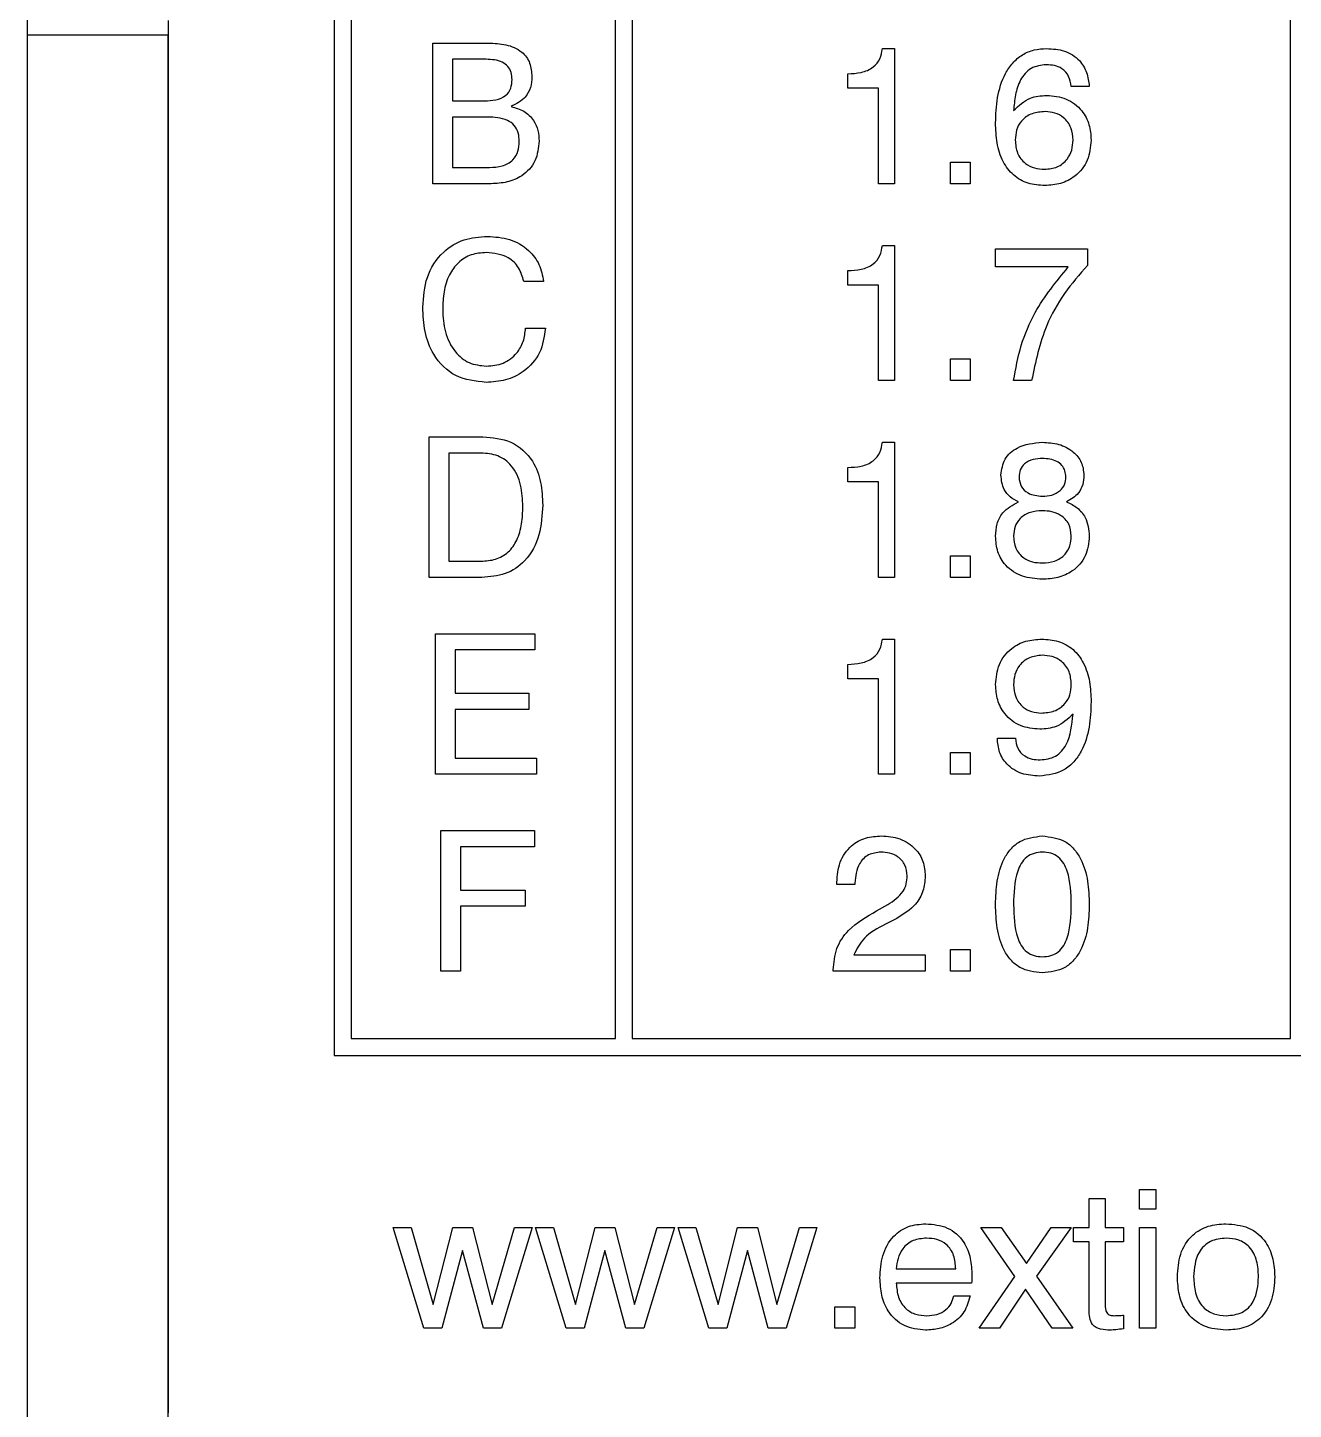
# Model space of a CAD drawing. Header units: millimetres. Extents: x -684 to 5961, y -1281 to 2539.
# Drawn here: x 2779.34 to 2801.85, y -520.06 to -495.49 of the extents above; entities that cross this region are included whole.
import ezdxf

# ---------------------------------------------------------------- set-up
doc = ezdxf.new("R2010")
doc.units = ezdxf.units.MM
doc.header["$LTSCALE"] = 5
doc.header["$MEASUREMENT"] = 0
doc.layers.get('0').update_dxf_attribs({"linetype": 'CONTINUOUS'})

msp = doc.modelspace()

# ---------------------------------------------------------------- linework, layer by layer
for p, q in [((2784.792, -451.465), (2784.792, -513.765)), ((2785.092, -456.265), (2785.092, -513.465)), ((2789.792, -513.465), (2789.792, -456.265)), ((2790.092, -456.265), (2790.092, -513.465)), ((2801.792, -513.465), (2801.792, -456.265)), ((2779.342, -495.615), (2779.342, -470.115)), ((2781.842, -495.365), (2781.842, -520.115)), ((2779.342, -495.615), (2781.842, -495.615)), ((2779.342, -528.115), (2779.342, -495.615)), ((2781.842, -528.115), (2781.842, -495.615)), ((2786.545, -495.765), (2787.536, -495.765)), ((2786.545, -498.265), (2786.545, -495.765)), ((2794.54, -495.861), (2794.756, -495.861)), ((2794.756, -495.861), (2794.756, -498.265)), ((2787.493, -496.053), (2786.897, -496.053)), ((2786.897, -496.053), (2786.897, -496.79)), ((2793.923, -496.566), (2793.923, -496.31)), ((2794.468, -496.566), (2793.923, -496.566)), ((2794.468, -498.265), (2794.468, -496.566)), ((2798.218, -496.534), (2797.897, -496.534)), ((2786.897, -496.79), (2787.467, -496.79)), ((2786.897, -497.079), (2786.897, -497.976)), ((2787.519, -497.079), (2786.897, -497.079)), ((2795.75, -497.88), (2796.102, -497.88)), ((2795.75, -498.265), (2795.75, -497.88)), ((2796.102, -497.88), (2796.102, -498.265)), ((2786.897, -497.976), (2787.556, -497.976)), ((2787.585, -498.265), (2786.545, -498.265)), ((2794.756, -498.265), (2794.468, -498.265)), ((2796.102, -498.265), (2795.75, -498.265)), ((2794.54, -499.361), (2794.756, -499.361)), ((2794.756, -499.361), (2794.756, -501.765)), ((2796.551, -499.425), (2798.186, -499.425)), ((2796.551, -499.745), (2796.551, -499.425)), ((2798.186, -499.425), (2798.186, -499.716)), ((2793.923, -500.066), (2793.923, -499.81)), ((2797.844, -499.745), (2796.551, -499.745)), ((2788.516, -500.002), (2788.163, -500.002)), ((2794.468, -500.066), (2793.923, -500.066)), ((2794.468, -501.765), (2794.468, -500.066)), ((2788.195, -500.835), (2788.548, -500.835)), ((2795.75, -501.38), (2796.102, -501.38)), ((2795.75, -501.765), (2795.75, -501.38)), ((2796.102, -501.38), (2796.102, -501.765)), ((2794.756, -501.765), (2794.468, -501.765)), ((2796.102, -501.765), (2795.75, -501.765)), ((2797.192, -501.765), (2796.871, -501.765)), ((2786.48, -502.765), (2787.433, -502.765)), ((2786.48, -505.265), (2786.48, -502.765)), ((2794.54, -502.861), (2794.756, -502.861)), ((2794.756, -502.861), (2794.756, -505.265)), ((2787.404, -503.053), (2786.833, -503.053)), ((2786.833, -503.053), (2786.833, -504.976)), ((2793.923, -503.566), (2793.923, -503.31)), ((2794.468, -503.566), (2793.923, -503.566)), ((2794.468, -505.265), (2794.468, -503.566)), ((2786.833, -504.976), (2787.404, -504.976)), ((2795.75, -504.88), (2796.102, -504.88)), ((2795.75, -505.265), (2795.75, -504.88)), ((2796.102, -504.88), (2796.102, -505.265)), ((2787.419, -505.265), (2786.48, -505.265)), ((2794.756, -505.265), (2794.468, -505.265)), ((2796.102, -505.265), (2795.75, -505.265)), ((2786.593, -506.265), (2788.359, -506.265)), ((2786.593, -508.765), (2786.593, -506.265)), ((2788.359, -506.265), (2788.359, -506.553)), ((2794.54, -506.361), (2794.756, -506.361)), ((2794.756, -506.361), (2794.756, -508.765)), ((2786.945, -506.553), (2786.945, -507.322)), ((2788.359, -506.553), (2786.945, -506.553)), ((2793.923, -507.066), (2793.923, -506.81)), ((2794.468, -507.066), (2793.923, -507.066)), ((2794.468, -508.765), (2794.468, -507.066)), ((2786.945, -507.322), (2788.251, -507.322)), ((2788.251, -507.322), (2788.251, -507.611)), ((2786.945, -507.611), (2786.945, -508.476)), ((2788.251, -507.611), (2786.945, -507.611)), ((2796.583, -508.124), (2796.904, -508.124)), ((2786.945, -508.476), (2788.388, -508.476)), ((2788.388, -508.476), (2788.388, -508.765)), ((2795.75, -508.38), (2796.102, -508.38)), ((2795.75, -508.765), (2795.75, -508.38)), ((2796.102, -508.38), (2796.102, -508.765)), ((2788.388, -508.765), (2786.593, -508.765)), ((2794.756, -508.765), (2794.468, -508.765)), ((2796.102, -508.765), (2795.75, -508.765)), ((2786.689, -509.765), (2788.355, -509.765)), ((2786.689, -512.265), (2786.689, -509.765)), ((2788.355, -509.765), (2788.355, -510.053)), ((2787.041, -510.053), (2787.041, -510.822)), ((2788.355, -510.053), (2787.041, -510.053)), ((2793.73, -510.726), (2793.73, -510.685)), ((2794.051, -510.726), (2793.73, -510.726)), ((2794.051, -510.698), (2794.051, -510.726)), ((2787.041, -510.822), (2788.189, -510.822)), ((2788.189, -510.822), (2788.189, -511.111)), ((2787.041, -511.111), (2787.041, -512.265)), ((2788.189, -511.111), (2787.041, -511.111)), ((2794.436, -511.193), (2794.635, -511.081)), ((2794.794, -511.328), (2794.594, -511.431)), ((2795.75, -511.88), (2796.102, -511.88)), ((2795.75, -512.265), (2795.75, -511.88)), ((2796.102, -511.88), (2796.102, -512.265)), ((2794.029, -511.976), (2795.301, -511.976)), ((2795.301, -511.976), (2795.301, -512.265)), ((2787.041, -512.265), (2786.689, -512.265)), ((2793.666, -512.265), (2793.666, -512.245)), ((2795.301, -512.265), (2793.666, -512.265)), ((2796.102, -512.265), (2795.75, -512.265)), ((2785.092, -513.465), (2789.792, -513.465)), ((2790.092, -513.465), (2801.792, -513.465)), ((2784.792, -513.765), (2817.092, -513.765)), ((2798.214, -516.307), (2798.502, -516.307)), ((2798.214, -516.82), (2798.214, -516.307)), ((2798.502, -516.307), (2798.502, -516.82)), ((2799.111, -516.147), (2799.4, -516.147)), ((2799.111, -516.499), (2799.111, -516.147)), ((2799.4, -516.147), (2799.4, -516.499)), ((2799.4, -516.499), (2799.111, -516.499)), ((2785.842, -516.82), (2786.161, -516.82)), ((2786.387, -518.615), (2785.842, -516.82)), ((2786.161, -516.82), (2786.553, -518.193)), ((2786.553, -518.193), (2786.9, -516.82)), ((2786.9, -516.82), (2787.252, -516.82)), ((2787.252, -516.82), (2787.599, -518.193)), ((2787.599, -518.193), (2788.001, -516.82)), ((2788.31, -516.82), (2787.765, -518.615)), ((2788.001, -516.82), (2788.31, -516.82)), ((2788.374, -516.82), (2788.693, -516.82)), ((2788.919, -518.615), (2788.374, -516.82)), ((2788.693, -516.82), (2789.085, -518.193)), ((2789.085, -518.193), (2789.432, -516.82)), ((2789.432, -516.82), (2789.784, -516.82)), ((2789.784, -516.82), (2790.131, -518.193)), ((2790.131, -518.193), (2790.533, -516.82)), ((2790.842, -516.82), (2790.297, -518.615)), ((2790.533, -516.82), (2790.842, -516.82)), ((2790.906, -516.82), (2791.225, -516.82)), ((2791.451, -518.615), (2790.906, -516.82)), ((2791.225, -516.82), (2791.617, -518.193)), ((2791.617, -518.193), (2791.964, -516.82)), ((2791.964, -516.82), (2792.316, -516.82)), ((2792.316, -516.82), (2792.663, -518.193)), ((2792.663, -518.193), (2793.065, -516.82)), ((2793.374, -516.82), (2792.829, -518.615)), ((2793.065, -516.82), (2793.374, -516.82)), ((2796.291, -516.82), (2796.65, -516.82)), ((2796.896, -517.691), (2796.291, -516.82)), ((2796.65, -516.82), (2797.099, -517.465)), ((2797.099, -517.465), (2797.539, -516.82)), ((2797.893, -516.82), (2797.279, -517.688)), ((2797.539, -516.82), (2797.893, -516.82)), ((2797.939, -516.82), (2798.214, -516.82)), ((2797.939, -517.076), (2797.939, -516.82)), ((2798.502, -516.82), (2798.823, -516.82)), ((2798.823, -516.82), (2798.823, -517.076)), ((2799.111, -516.82), (2799.4, -516.82)), ((2799.111, -518.615), (2799.111, -516.82)), ((2799.4, -516.82), (2799.4, -518.615)), ((2798.214, -517.076), (2797.939, -517.076)), ((2798.214, -518.291), (2798.214, -517.076)), ((2798.823, -517.076), (2798.502, -517.076)), ((2798.502, -517.076), (2798.502, -518.188)), ((2787.075, -517.232), (2786.707, -518.615)), ((2787.445, -518.615), (2787.075, -517.232)), ((2789.607, -517.232), (2789.239, -518.615)), ((2789.977, -518.615), (2789.607, -517.232)), ((2792.139, -517.232), (2791.771, -518.615)), ((2792.509, -518.615), (2792.139, -517.232)), ((2794.784, -517.557), (2795.842, -517.557)), ((2796.124, -517.813), (2794.786, -517.813)), ((2796.259, -518.615), (2796.896, -517.691)), ((2797.279, -517.688), (2797.925, -518.615)), ((2795.81, -518.038), (2796.098, -518.038)), ((2797.083, -517.921), (2796.619, -518.615)), ((2797.559, -518.615), (2797.083, -517.921)), ((2793.695, -518.23), (2794.047, -518.23)), ((2793.695, -518.615), (2793.695, -518.23)), ((2794.047, -518.23), (2794.047, -518.615)), ((2798.823, -518.382), (2798.823, -518.622)), ((2786.707, -518.615), (2786.387, -518.615)), ((2787.765, -518.615), (2787.445, -518.615)), ((2789.239, -518.615), (2788.919, -518.615)), ((2790.297, -518.615), (2789.977, -518.615)), ((2791.771, -518.615), (2791.451, -518.615)), ((2792.829, -518.615), (2792.509, -518.615)), ((2794.047, -518.615), (2793.695, -518.615)), ((2796.619, -518.615), (2796.259, -518.615)), ((2797.925, -518.615), (2797.559, -518.615)), ((2799.4, -518.615), (2799.111, -518.615))]:
    msp.add_line(p, q)
for points, knots in [([(2787.536, -495.765), (2787.64, -495.769), (2787.847, -495.777), (2788.125, -495.889), (2788.29, -496.116), (2788.302, -496.28), (2788.307, -496.363)], [0, 0, 0, 0, 0.281273, 0.56065, 0.779715, 1, 1, 1, 1]), ([(2793.923, -496.31), (2794.002, -496.306), (2794.161, -496.298), (2794.376, -496.215), (2794.507, -496.047), (2794.529, -495.923), (2794.54, -495.861)], [0, 0, 0, 0, 0.281064, 0.560363, 0.779679, 1, 1, 1, 1]), ([(2796.551, -497.185), (2796.557, -497.035), (2796.568, -496.733), (2796.679, -496.366), (2796.849, -496.113), (2797.022, -495.964), (2797.235, -495.874), (2797.386, -495.865), (2797.461, -495.861)], [0, 0, 0, 0, 0.2503165, 0.5000029, 0.6250964, 0.7500524, 0.8749403, 1, 1, 1, 1]), ([(2797.461, -495.861), (2797.568, -495.868), (2797.781, -495.881), (2798.042, -496.045), (2798.185, -496.285), (2798.207, -496.451), (2798.218, -496.534)], [0, 0, 0, 0, 0.280486, 0.559429, 0.779373, 1, 1, 1, 1]), ([(2787.955, -496.413), (2787.952, -496.371), (2787.948, -496.287), (2787.888, -496.172), (2787.736, -496.064), (2787.593, -496.058), (2787.493, -496.053)], [0, 0, 0, 0, 0.187336, 0.37388, 0.560489, 1, 1, 1, 1]), ([(2797.453, -496.149), (2797.359, -496.16), (2797.216, -496.177), (2797.071, -496.301), (2796.967, -496.457), (2796.897, -496.685), (2796.88, -496.871), (2796.871, -496.964)], [0, 0, 0, 0, 0.248238, 0.373397, 0.498729, 0.749066, 1, 1, 1, 1]), ([(2797.897, -496.534), (2797.887, -496.473), (2797.867, -496.351), (2797.748, -496.215), (2797.598, -496.157), (2797.502, -496.152), (2797.453, -496.149)], [0, 0, 0, 0, 0.280255, 0.558916, 0.779109, 1, 1, 1, 1]), ([(2787.467, -496.79), (2787.532, -496.788), (2787.664, -496.783), (2787.844, -496.717), (2787.945, -496.569), (2787.952, -496.465), (2787.955, -496.413)], [0, 0, 0, 0, 0.281369, 0.560559, 0.779458, 1, 1, 1, 1]), ([(2788.307, -496.363), (2788.303, -496.427), (2788.294, -496.557), (2788.18, -496.769), (2788.029, -496.847), (2787.937, -496.894)], [0, 0, 0, 0, 0.2810142, 0.5614295, 1, 1, 1, 1]), ([(2796.871, -496.964), (2796.965, -496.876), (2797.132, -496.719), (2797.359, -496.702), (2797.459, -496.694)], [0, 0, 0, 0, 0.558415, 1, 1, 1, 1]), ([(2797.459, -496.694), (2797.578, -496.705), (2797.815, -496.726), (2798.085, -496.939), (2798.231, -497.211), (2798.244, -497.397), (2798.25, -497.49)], [0, 0, 0, 0, 0.279991, 0.559145, 0.779291, 1, 1, 1, 1]), ([(2787.937, -496.894), (2788.016, -496.915), (2788.173, -496.958), (2788.34, -497.122), (2788.424, -497.315), (2788.432, -497.442), (2788.436, -497.506)], [0, 0, 0, 0, 0.279974, 0.559225, 0.77944, 1, 1, 1, 1]), ([(2788.083, -497.513), (2788.08, -497.462), (2788.075, -497.361), (2788.003, -497.219), (2787.815, -497.09), (2787.641, -497.084), (2787.519, -497.079)], [0, 0, 0, 0, 0.187338, 0.373829, 0.560349, 1, 1, 1, 1]), ([(2797.427, -498.297), (2797.327, -498.29), (2797.126, -498.276), (2796.856, -498.125), (2796.664, -497.864), (2796.564, -497.539), (2796.555, -497.303), (2796.551, -497.185)], [0, 0, 0, 0, 0.18674, 0.372864, 0.559271, 0.779389, 1, 1, 1, 1]), ([(2797.434, -496.983), (2797.355, -496.988), (2797.199, -496.999), (2797.011, -497.127), (2796.913, -497.308), (2796.905, -497.43), (2796.901, -497.492)], [0, 0, 0, 0, 0.2805, 0.559297, 0.779276, 1, 1, 1, 1]), ([(2797.929, -497.489), (2797.923, -497.414), (2797.911, -497.264), (2797.782, -497.09), (2797.61, -496.995), (2797.493, -496.987), (2797.434, -496.983)], [0, 0, 0, 0, 0.280272, 0.559305, 0.779358, 1, 1, 1, 1]), ([(2787.556, -497.976), (2787.631, -497.973), (2787.78, -497.965), (2787.972, -497.863), (2788.072, -497.69), (2788.079, -497.572), (2788.083, -497.513)], [0, 0, 0, 0, 0.280992, 0.559746, 0.779363, 1, 1, 1, 1]), ([(2788.436, -497.506), (2788.423, -497.627), (2788.399, -497.869), (2788.158, -498.13), (2787.869, -498.249), (2787.679, -498.26), (2787.585, -498.265)], [0, 0, 0, 0, 0.279612, 0.558412, 0.778921, 1, 1, 1, 1]), ([(2796.901, -497.492), (2796.908, -497.57), (2796.921, -497.726), (2797.059, -497.905), (2797.24, -497.997), (2797.362, -498.004), (2797.423, -498.008)], [0, 0, 0, 0, 0.28014, 0.559015, 0.77923, 1, 1, 1, 1]), ([(2797.423, -498.008), (2797.5, -498.001), (2797.654, -497.987), (2797.826, -497.847), (2797.918, -497.669), (2797.925, -497.549), (2797.929, -497.489)], [0, 0, 0, 0, 0.279951, 0.559039, 0.779253, 1, 1, 1, 1]), ([(2798.25, -497.49), (2798.238, -497.612), (2798.216, -497.856), (2797.994, -498.13), (2797.713, -498.278), (2797.522, -498.29), (2797.427, -498.297)], [0, 0, 0, 0, 0.279928, 0.559084, 0.779258, 1, 1, 1, 1]), ([(2786.368, -500.46), (2786.381, -500.279), (2786.405, -499.919), (2786.686, -499.479), (2787.092, -499.232), (2787.376, -499.211), (2787.518, -499.201)], [0, 0, 0, 0, 0.2805591, 0.5596608, 0.7795052, 1, 1, 1, 1]), ([(2787.518, -499.201), (2787.65, -499.21), (2787.915, -499.227), (2788.245, -499.416), (2788.456, -499.694), (2788.496, -499.899), (2788.516, -500.002)], [0, 0, 0, 0, 0.2804356, 0.5598523, 0.7797494, 1, 1, 1, 1]), ([(2793.923, -499.81), (2794.002, -499.806), (2794.161, -499.798), (2794.376, -499.715), (2794.507, -499.547), (2794.529, -499.423), (2794.54, -499.361)], [0, 0, 0, 0, 0.281064, 0.560363, 0.779679, 1, 1, 1, 1]), ([(2787.496, -499.489), (2787.405, -499.496), (2787.225, -499.509), (2786.988, -499.656), (2786.821, -499.892), (2786.733, -500.185), (2786.725, -500.396), (2786.721, -500.502)], [0, 0, 0, 0, 0.186617, 0.372699, 0.559214, 0.779382, 1, 1, 1, 1]), ([(2788.163, -500.002), (2788.14, -499.918), (2788.093, -499.751), (2787.858, -499.527), (2787.633, -499.503), (2787.496, -499.489)], [0, 0, 0, 0, 0.280959, 0.561123, 1, 1, 1, 1]), ([(2796.871, -501.765), (2796.91, -501.555), (2796.986, -501.137), (2797.284, -500.43), (2797.631, -500.005), (2797.844, -499.745)], [0, 0, 0, 0, 0.28019, 0.560338, 1, 1, 1, 1]), ([(2798.186, -499.716), (2798.044, -499.879), (2797.76, -500.205), (2797.378, -500.885), (2797.262, -501.431), (2797.192, -501.765)], [0, 0, 0, 0, 0.28029, 0.560503, 1, 1, 1, 1]), ([(2787.492, -501.797), (2787.305, -501.777), (2786.933, -501.737), (2786.551, -501.345), (2786.389, -500.895), (2786.375, -500.605), (2786.368, -500.46)], [0, 0, 0, 0, 0.279422, 0.558019, 0.778743, 1, 1, 1, 1]), ([(2786.721, -500.502), (2786.728, -500.636), (2786.743, -500.903), (2786.91, -501.244), (2787.182, -501.475), (2787.393, -501.497), (2787.499, -501.508)], [0, 0, 0, 0, 0.28096, 0.560723, 0.780281, 1, 1, 1, 1]), ([(2788.548, -500.835), (2788.526, -500.984), (2788.483, -501.282), (2788.195, -501.607), (2787.844, -501.775), (2787.609, -501.79), (2787.492, -501.797)], [0, 0, 0, 0, 0.279832, 0.558925, 0.779229, 1, 1, 1, 1]), ([(2787.499, -501.508), (2787.6, -501.499), (2787.803, -501.481), (2788.036, -501.302), (2788.169, -501.073), (2788.186, -500.915), (2788.195, -500.835)], [0, 0, 0, 0, 0.279977, 0.559263, 0.779384, 1, 1, 1, 1]), ([(2787.433, -502.765), (2787.607, -502.779), (2787.953, -502.807), (2788.33, -503.152), (2788.481, -503.573), (2788.494, -503.843), (2788.5, -503.978)], [0, 0, 0, 0, 0.2800069, 0.5581299, 0.7787298, 1, 1, 1, 1]), ([(2793.923, -503.31), (2794.002, -503.306), (2794.161, -503.298), (2794.376, -503.215), (2794.507, -503.047), (2794.529, -502.923), (2794.54, -502.861)], [0, 0, 0, 0, 0.281064, 0.560363, 0.779679, 1, 1, 1, 1]), ([(2796.647, -503.445), (2796.661, -503.346), (2796.689, -503.148), (2796.973, -502.902), (2797.227, -502.876), (2797.382, -502.861)], [0, 0, 0, 0, 0.279648, 0.559985, 1, 1, 1, 1]), ([(2797.382, -502.861), (2797.481, -502.867), (2797.678, -502.879), (2797.928, -503.008), (2798.096, -503.211), (2798.113, -503.367), (2798.121, -503.445)], [0, 0, 0, 0, 0.280861, 0.56059, 0.780288, 1, 1, 1, 1]), ([(2788.147, -504.004), (2788.141, -503.876), (2788.13, -503.621), (2787.983, -503.283), (2787.708, -503.077), (2787.506, -503.061), (2787.404, -503.053)], [0, 0, 0, 0, 0.281177, 0.56059, 0.779794, 1, 1, 1, 1]), ([(2797.384, -503.149), (2797.328, -503.152), (2797.216, -503.159), (2797.07, -503.227), (2796.979, -503.347), (2796.971, -503.436), (2796.968, -503.48)], [0, 0, 0, 0, 0.281051, 0.560499, 0.779909, 1, 1, 1, 1]), ([(2797.801, -503.48), (2797.798, -503.443), (2797.793, -503.368), (2797.734, -503.268), (2797.603, -503.166), (2797.474, -503.156), (2797.384, -503.149)], [0, 0, 0, 0, 0.187232, 0.374021, 0.561158, 1, 1, 1, 1]), ([(2796.959, -503.921), (2796.908, -503.895), (2796.808, -503.843), (2796.671, -503.682), (2796.656, -503.535), (2796.647, -503.445)], [0, 0, 0, 0, 0.281047, 0.561313, 1, 1, 1, 1]), ([(2796.968, -503.48), (2796.975, -503.537), (2796.99, -503.651), (2797.148, -503.799), (2797.295, -503.813), (2797.384, -503.822)], [0, 0, 0, 0, 0.2799809, 0.560219, 1, 1, 1, 1]), ([(2797.384, -503.822), (2797.441, -503.819), (2797.554, -503.812), (2797.697, -503.735), (2797.788, -503.615), (2797.797, -503.525), (2797.801, -503.48)], [0, 0, 0, 0, 0.280784, 0.560252, 0.779959, 1, 1, 1, 1]), ([(2798.121, -503.445), (2798.118, -503.501), (2798.111, -503.614), (2798.02, -503.802), (2797.892, -503.876), (2797.814, -503.921)], [0, 0, 0, 0, 0.281116, 0.561439, 1, 1, 1, 1]), ([(2787.404, -504.976), (2787.491, -504.97), (2787.665, -504.959), (2787.9, -504.826), (2788.059, -504.594), (2788.136, -504.31), (2788.144, -504.106), (2788.147, -504.004)], [0, 0, 0, 0, 0.186764, 0.372833, 0.559138, 0.779335, 1, 1, 1, 1]), ([(2788.5, -503.978), (2788.49, -504.156), (2788.471, -504.512), (2788.233, -504.967), (2787.84, -505.233), (2787.56, -505.254), (2787.419, -505.265)], [0, 0, 0, 0, 0.280936, 0.560148, 0.779663, 1, 1, 1, 1]), ([(2796.551, -504.531), (2796.556, -504.458), (2796.566, -504.311), (2796.686, -504.067), (2796.855, -503.976), (2796.959, -503.921)], [0, 0, 0, 0, 0.281292, 0.561778, 1, 1, 1, 1]), ([(2797.382, -504.079), (2797.31, -504.083), (2797.166, -504.092), (2796.987, -504.197), (2796.884, -504.357), (2796.876, -504.471), (2796.871, -504.528)], [0, 0, 0, 0, 0.28074, 0.5599, 0.779603, 1, 1, 1, 1]), ([(2797.897, -504.528), (2797.89, -504.455), (2797.875, -504.309), (2797.726, -504.157), (2797.552, -504.087), (2797.439, -504.082), (2797.382, -504.079)], [0, 0, 0, 0, 0.279546, 0.558276, 0.778819, 1, 1, 1, 1]), ([(2797.814, -503.921), (2797.88, -503.952), (2798.012, -504.016), (2798.186, -504.225), (2798.206, -504.415), (2798.218, -504.531)], [0, 0, 0, 0, 0.280922, 0.561175, 1, 1, 1, 1]), ([(2797.382, -505.297), (2797.262, -505.288), (2797.023, -505.271), (2796.733, -505.083), (2796.572, -504.813), (2796.558, -504.625), (2796.551, -504.531)], [0, 0, 0, 0, 0.28047, 0.559548, 0.77949, 1, 1, 1, 1]), ([(2796.871, -504.528), (2796.878, -504.602), (2796.891, -504.751), (2797.03, -504.919), (2797.207, -504.998), (2797.324, -505.005), (2797.382, -505.008)], [0, 0, 0, 0, 0.280002, 0.558665, 0.778994, 1, 1, 1, 1]), ([(2797.382, -505.008), (2797.457, -505.003), (2797.606, -504.993), (2797.787, -504.874), (2797.885, -504.703), (2797.893, -504.586), (2797.897, -504.528)], [0, 0, 0, 0, 0.280457, 0.55949, 0.779443, 1, 1, 1, 1]), ([(2798.218, -504.531), (2798.206, -504.651), (2798.182, -504.892), (2797.948, -505.154), (2797.664, -505.281), (2797.476, -505.292), (2797.382, -505.297)], [0, 0, 0, 0, 0.279726, 0.558611, 0.779023, 1, 1, 1, 1]), ([(2793.923, -506.81), (2794.002, -506.806), (2794.161, -506.798), (2794.376, -506.715), (2794.507, -506.547), (2794.529, -506.423), (2794.54, -506.361)], [0, 0, 0, 0, 0.281064, 0.560363, 0.779679, 1, 1, 1, 1]), ([(2796.551, -507.168), (2796.562, -507.046), (2796.585, -506.803), (2796.804, -506.527), (2797.085, -506.38), (2797.276, -506.367), (2797.371, -506.361)], [0, 0, 0, 0, 0.27995, 0.559068, 0.779241, 1, 1, 1, 1]), ([(2797.371, -506.361), (2797.472, -506.367), (2797.672, -506.381), (2797.943, -506.533), (2798.136, -506.792), (2798.236, -507.118), (2798.245, -507.354), (2798.25, -507.472)], [0, 0, 0, 0, 0.186763, 0.372921, 0.559351, 0.779414, 1, 1, 1, 1]), ([(2797.379, -506.649), (2797.302, -506.656), (2797.148, -506.67), (2796.974, -506.811), (2796.883, -506.99), (2796.875, -507.111), (2796.871, -507.171)], [0, 0, 0, 0, 0.279941, 0.55902, 0.779232, 1, 1, 1, 1]), ([(2797.898, -507.168), (2797.892, -507.09), (2797.879, -506.935), (2797.743, -506.754), (2797.562, -506.661), (2797.44, -506.653), (2797.379, -506.649)], [0, 0, 0, 0, 0.2801897, 0.5591388, 0.7792543, 1, 1, 1, 1]), ([(2797.338, -507.963), (2797.22, -507.953), (2796.983, -507.931), (2796.714, -507.719), (2796.57, -507.446), (2796.557, -507.261), (2796.551, -507.168)], [0, 0, 0, 0, 0.279998, 0.559092, 0.779292, 1, 1, 1, 1]), ([(2796.871, -507.171), (2796.878, -507.246), (2796.89, -507.395), (2797.018, -507.57), (2797.19, -507.663), (2797.307, -507.671), (2797.365, -507.675)], [0, 0, 0, 0, 0.280283, 0.559309, 0.779353, 1, 1, 1, 1]), ([(2797.365, -507.675), (2797.443, -507.669), (2797.599, -507.658), (2797.787, -507.532), (2797.886, -507.352), (2797.894, -507.229), (2797.898, -507.168)], [0, 0, 0, 0, 0.280489, 0.5593473, 0.7793007, 1, 1, 1, 1]), ([(2798.25, -507.472), (2798.244, -507.624), (2798.233, -507.926), (2798.121, -508.297), (2797.95, -508.548), (2797.715, -508.75), (2797.484, -508.778), (2797.331, -508.797)], [0, 0, 0, 0, 0.2509117, 0.501135, 0.626521, 0.7517453, 1, 1, 1, 1]), ([(2797.929, -507.695), (2797.835, -507.783), (2797.666, -507.939), (2797.439, -507.956), (2797.338, -507.963)], [0, 0, 0, 0, 0.558275, 1, 1, 1, 1]), ([(2797.347, -508.508), (2797.442, -508.497), (2797.584, -508.481), (2797.729, -508.357), (2797.886, -508.123), (2797.91, -507.885), (2797.929, -507.695)], [0, 0, 0, 0, 0.248865, 0.374362, 0.500012, 1, 1, 1, 1]), ([(2797.331, -508.797), (2797.224, -508.79), (2797.012, -508.775), (2796.752, -508.612), (2796.603, -508.374), (2796.59, -508.207), (2796.583, -508.124)], [0, 0, 0, 0, 0.280577, 0.559701, 0.779575, 1, 1, 1, 1]), ([(2796.904, -508.124), (2796.911, -508.186), (2796.926, -508.31), (2797.052, -508.441), (2797.202, -508.501), (2797.299, -508.506), (2797.347, -508.508)], [0, 0, 0, 0, 0.279754, 0.558457, 0.778953, 1, 1, 1, 1]), ([(2793.73, -510.685), (2793.739, -510.563), (2793.757, -510.321), (2793.957, -510.033), (2794.236, -509.88), (2794.426, -509.867), (2794.521, -509.861)], [0, 0, 0, 0, 0.280418, 0.559343, 0.77933, 1, 1, 1, 1]), ([(2794.521, -509.861), (2794.632, -509.869), (2794.855, -509.885), (2795.123, -510.063), (2795.28, -510.311), (2795.294, -510.486), (2795.301, -510.573)], [0, 0, 0, 0, 0.280426, 0.559687, 0.779583, 1, 1, 1, 1]), ([(2796.551, -511.081), (2796.556, -510.942), (2796.565, -510.664), (2796.661, -510.323), (2796.814, -510.089), (2797.029, -509.903), (2797.241, -509.878), (2797.382, -509.861)], [0, 0, 0, 0, 0.25095, 0.501238, 0.626585, 0.75176, 1, 1, 1, 1]), ([(2797.382, -509.861), (2797.523, -509.877), (2797.736, -509.902), (2797.952, -510.088), (2798.106, -510.321), (2798.204, -510.664), (2798.213, -510.942), (2798.218, -511.081)], [0, 0, 0, 0, 0.2483197, 0.3734886, 0.4988257, 0.7490574, 1, 1, 1, 1]), ([(2794.513, -510.149), (2794.437, -510.157), (2794.284, -510.174), (2794.08, -510.381), (2794.062, -510.578), (2794.051, -510.698)], [0, 0, 0, 0, 0.280554, 0.560287, 1, 1, 1, 1]), ([(2794.98, -510.571), (2794.974, -510.504), (2794.96, -510.371), (2794.827, -510.228), (2794.67, -510.158), (2794.565, -510.152), (2794.513, -510.149)], [0, 0, 0, 0, 0.279581, 0.558527, 0.779022, 1, 1, 1, 1]), ([(2797.384, -510.149), (2797.334, -510.153), (2797.234, -510.16), (2797.098, -510.232), (2797, -510.349), (2796.881, -510.626), (2796.876, -510.879), (2796.871, -511.081)], [0, 0, 0, 0, 0.125077, 0.249857, 0.374791, 0.500055, 1, 1, 1, 1]), ([(2797.897, -511.081), (2797.893, -510.879), (2797.887, -510.626), (2797.769, -510.348), (2797.672, -510.231), (2797.535, -510.159), (2797.434, -510.153), (2797.384, -510.149)], [0, 0, 0, 0, 0.499905, 0.625168, 0.750087, 0.874874, 1, 1, 1, 1]), ([(2794.635, -511.081), (2794.739, -511.013), (2794.883, -510.918), (2794.971, -510.714), (2794.977, -510.619), (2794.98, -510.571)], [0, 0, 0, 0, 0.558122, 0.779032, 1, 1, 1, 1]), ([(2795.301, -510.573), (2795.294, -510.663), (2795.28, -510.843), (2795.113, -511.13), (2794.915, -511.253), (2794.794, -511.328)], [0, 0, 0, 0, 0.280304, 0.56021, 1, 1, 1, 1]), ([(2793.666, -512.245), (2793.676, -512.115), (2793.696, -511.855), (2793.969, -511.461), (2794.259, -511.295), (2794.436, -511.193)], [0, 0, 0, 0, 0.279996, 0.559198, 1, 1, 1, 1]), ([(2797.382, -512.297), (2797.241, -512.28), (2797.03, -512.256), (2796.814, -512.07), (2796.661, -511.838), (2796.565, -511.497), (2796.556, -511.22), (2796.551, -511.081)], [0, 0, 0, 0, 0.248318, 0.373488, 0.498815, 0.749079, 1, 1, 1, 1]), ([(2796.871, -511.081), (2796.876, -511.283), (2796.882, -511.535), (2797, -511.811), (2797.098, -511.927), (2797.235, -511.998), (2797.334, -512.005), (2797.384, -512.008)], [0, 0, 0, 0, 0.4999, 0.625162, 0.750085, 0.874883, 1, 1, 1, 1]), ([(2798.218, -511.081), (2798.213, -511.22), (2798.203, -511.498), (2798.106, -511.839), (2797.952, -512.072), (2797.735, -512.257), (2797.523, -512.281), (2797.382, -512.297)], [0, 0, 0, 0, 0.250904, 0.501105, 0.626433, 0.751621, 1, 1, 1, 1]), ([(2797.384, -512.008), (2797.434, -512.005), (2797.534, -511.999), (2797.671, -511.928), (2797.769, -511.812), (2797.887, -511.535), (2797.893, -511.283), (2797.897, -511.081)], [0, 0, 0, 0, 0.125106, 0.249966, 0.3749, 0.500145, 1, 1, 1, 1]), ([(2794.594, -511.431), (2794.457, -511.502), (2794.212, -511.628), (2794.085, -511.87), (2794.029, -511.976)], [0, 0, 0, 0, 0.562606, 1, 1, 1, 1]), ([(2794.496, -517.72), (2794.503, -517.586), (2794.518, -517.32), (2794.7, -516.98), (2794.995, -516.78), (2795.205, -516.764), (2795.311, -516.756)], [0, 0, 0, 0, 0.28086, 0.56012, 0.779691, 1, 1, 1, 1]), ([(2795.311, -516.756), (2795.443, -516.767), (2795.707, -516.79), (2795.994, -517.051), (2796.116, -517.369), (2796.126, -517.575), (2796.13, -517.678)], [0, 0, 0, 0, 0.279921, 0.558288, 0.778812, 1, 1, 1, 1]), ([(2799.784, -517.7), (2799.793, -517.564), (2799.809, -517.292), (2800.015, -516.955), (2800.327, -516.777), (2800.541, -516.763), (2800.648, -516.756)], [0, 0, 0, 0, 0.280692, 0.5596, 0.779371, 1, 1, 1, 1]), ([(2800.648, -516.756), (2800.785, -516.767), (2801.059, -516.79), (2801.364, -517.051), (2801.499, -517.38), (2801.51, -517.593), (2801.515, -517.7)], [0, 0, 0, 0, 0.2800453, 0.5584986, 0.7789266, 1, 1, 1, 1]), ([(2795.322, -517.012), (2795.241, -517.019), (2795.08, -517.032), (2794.897, -517.181), (2794.81, -517.37), (2794.793, -517.495), (2794.784, -517.557)], [0, 0, 0, 0, 0.2799469, 0.5584459, 0.7789318, 1, 1, 1, 1]), ([(2795.842, -517.557), (2795.837, -517.477), (2795.826, -517.317), (2795.698, -517.121), (2795.511, -517.023), (2795.385, -517.016), (2795.322, -517.012)], [0, 0, 0, 0, 0.280638, 0.559353, 0.77927, 1, 1, 1, 1]), ([(2800.653, -517.012), (2800.556, -517.021), (2800.363, -517.038), (2800.101, -517.297), (2800.084, -517.547), (2800.073, -517.7)], [0, 0, 0, 0, 0.280832, 0.559915, 1, 1, 1, 1]), ([(2801.227, -517.7), (2801.222, -517.605), (2801.212, -517.415), (2801.091, -517.168), (2800.878, -517.028), (2800.728, -517.017), (2800.653, -517.012)], [0, 0, 0, 0, 0.281014, 0.560095, 0.779566, 1, 1, 1, 1]), ([(2795.307, -518.647), (2795.176, -518.633), (2794.914, -518.607), (2794.636, -518.341), (2794.512, -518.027), (2794.501, -517.823), (2794.496, -517.72)], [0, 0, 0, 0, 0.279574, 0.558273, 0.778869, 1, 1, 1, 1]), ([(2794.786, -517.813), (2794.793, -517.897), (2794.806, -518.065), (2794.937, -518.27), (2795.131, -518.378), (2795.263, -518.386), (2795.329, -518.39)], [0, 0, 0, 0, 0.280668, 0.559521, 0.779372, 1, 1, 1, 1]), ([(2796.13, -517.678), (2796.131, -517.703), (2796.132, -517.749), (2796.126, -517.794), (2796.124, -517.813)], [0, 0, 0, 0, 0.560114, 1, 1, 1, 1]), ([(2800.651, -518.647), (2800.514, -518.635), (2800.24, -518.613), (2799.934, -518.351), (2799.801, -518.021), (2799.79, -517.807), (2799.784, -517.7)], [0, 0, 0, 0, 0.280096, 0.55845, 0.778886, 1, 1, 1, 1]), ([(2800.073, -517.7), (2800.078, -517.796), (2800.087, -517.987), (2800.211, -518.236), (2800.427, -518.374), (2800.578, -518.385), (2800.653, -518.39)], [0, 0, 0, 0, 0.281015, 0.560104, 0.779569, 1, 1, 1, 1]), ([(2801.515, -517.7), (2801.507, -517.837), (2801.491, -518.109), (2801.285, -518.447), (2800.972, -518.626), (2800.758, -518.64), (2800.651, -518.647)], [0, 0, 0, 0, 0.2807219, 0.5596091, 0.7793613, 1, 1, 1, 1]), ([(2800.653, -518.39), (2800.75, -518.381), (2800.942, -518.364), (2801.199, -518.102), (2801.216, -517.853), (2801.227, -517.7)], [0, 0, 0, 0, 0.28072, 0.559786, 1, 1, 1, 1]), ([(2796.098, -518.038), (2796.071, -518.137), (2796.015, -518.336), (2795.795, -518.535), (2795.548, -518.633), (2795.388, -518.642), (2795.307, -518.647)], [0, 0, 0, 0, 0.27962, 0.558897, 0.779254, 1, 1, 1, 1]), ([(2795.329, -518.39), (2795.39, -518.387), (2795.511, -518.379), (2795.666, -518.298), (2795.769, -518.176), (2795.796, -518.084), (2795.81, -518.038)], [0, 0, 0, 0, 0.280267, 0.559607, 0.779683, 1, 1, 1, 1]), ([(2798.588, -518.647), (2798.532, -518.645), (2798.42, -518.642), (2798.267, -518.567), (2798.218, -518.423), (2798.215, -518.335), (2798.214, -518.291)], [0, 0, 0, 0, 0.2815969, 0.5584815, 0.778539, 1, 1, 1, 1]), ([(2798.502, -518.188), (2798.501, -518.241), (2798.5, -518.307), (2798.551, -518.367), (2798.598, -518.388), (2798.636, -518.389), (2798.662, -518.39)], [0, 0, 0, 0, 0.498795, 0.62372, 0.749288, 1, 1, 1, 1]), ([(2798.662, -518.39), (2798.692, -518.39), (2798.745, -518.388), (2798.799, -518.384), (2798.823, -518.382)], [0, 0, 0, 0, 0.5599397, 1, 1, 1, 1]), ([(2798.823, -518.622), (2798.779, -518.629), (2798.701, -518.642), (2798.623, -518.645), (2798.588, -518.647)], [0, 0, 0, 0, 0.5600576, 1, 1, 1, 1])]:
    msp.add_open_spline(points, degree=3, knots=knots)

doc.saveas('drawing.dxf')
